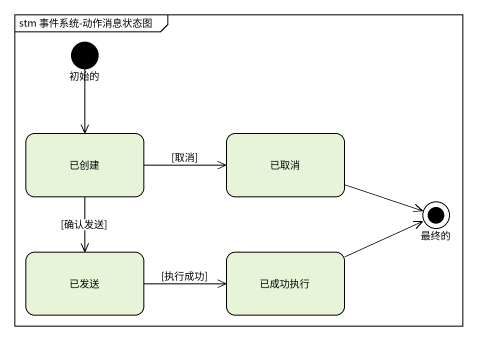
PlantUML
@startuml
mainframe stm 事件系统-动作消息状态图
hide empty description
state 初始的 <<start>>
state 已创建
state 已取消
state 最终的 <<end>>
state 已发送
state 已成功执行
初始的 --> 已创建
已创建 -right-> 已取消 : [取消]
已创建 --> 已发送 : [确认发送]
已取消 -right-> 最终的
已发送 -right-> 已成功执行 : [执行成功]
已成功执行 -right-> 最终的
@enduml
